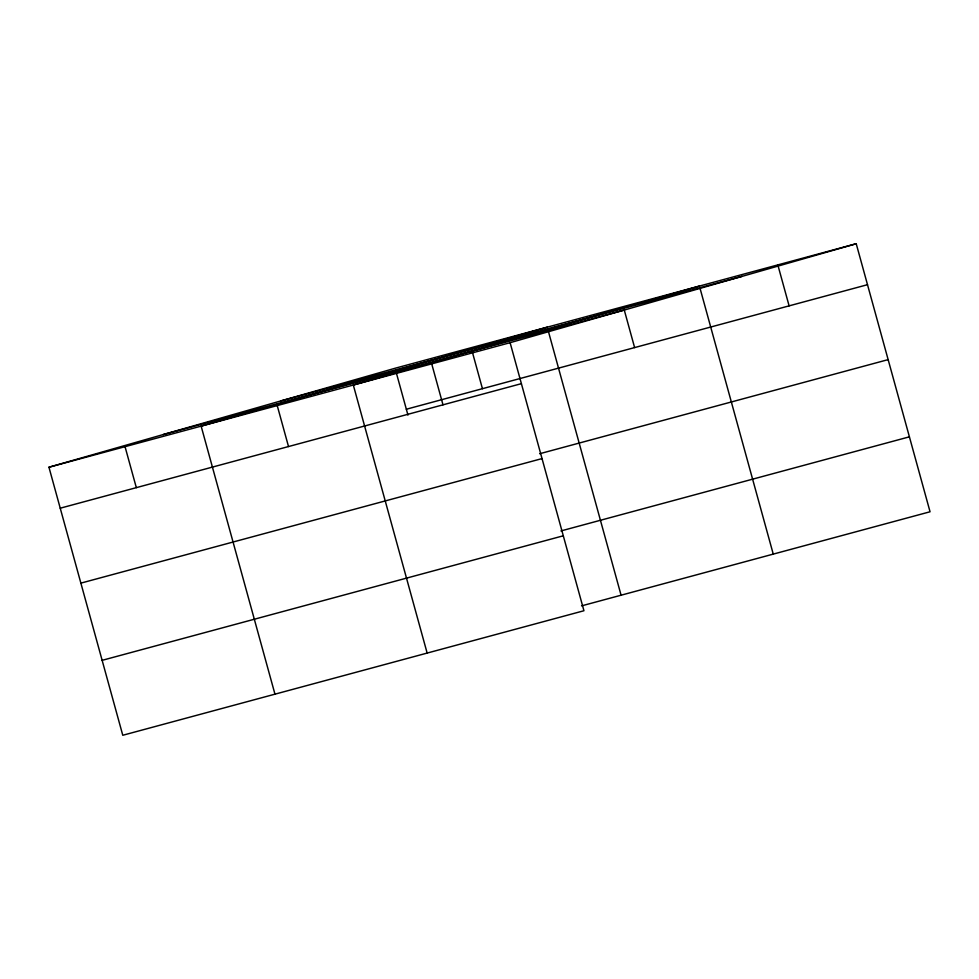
<?xml version="1.0" encoding="UTF-8"?>
<svg xmlns="http://www.w3.org/2000/svg" width="979" height="979" viewBox="0 0 979 979"><rect width="100%" height="100%" fill="white"/><g stroke="black" fill="none" stroke-linecap="round" stroke-linejoin="round"><path stroke-width="1.47" d="M856.221 243.734L510.108 342.687L583.937 610.737L122.779 735.266L48.95 467.228L395.063 368.263L856.221 243.734L930.05 511.772L581.563 605.879M547.249 327.17L201.136 426.134L274.964 694.172M699.422 286.076L353.309 385.041L427.15 653.079M280.851 400.925L742.009 276.384M163.163 434.578L624.321 310.037M48.95 467.228L510.108 342.687M406.346 409.234L867.504 284.693M60.233 508.199L521.391 383.658M539.662 453.742L888.149 359.623M80.878 583.129L542.036 458.588M560.93 530.948L909.405 436.83M102.134 660.336L563.292 535.794M777.828 264.905L789.111 305.864M699.826 287.532L773.251 554.114M624.137 309.548L634.612 347.582M548.448 331.563L621.078 595.208M472.367 352.11L482.439 388.687M431.715 363.87L442.997 404.829M396.275 372.656L407.962 415.108M277.228 405.587L288.511 446.546M125.043 446.681L136.326 487.64"/></g></svg>
